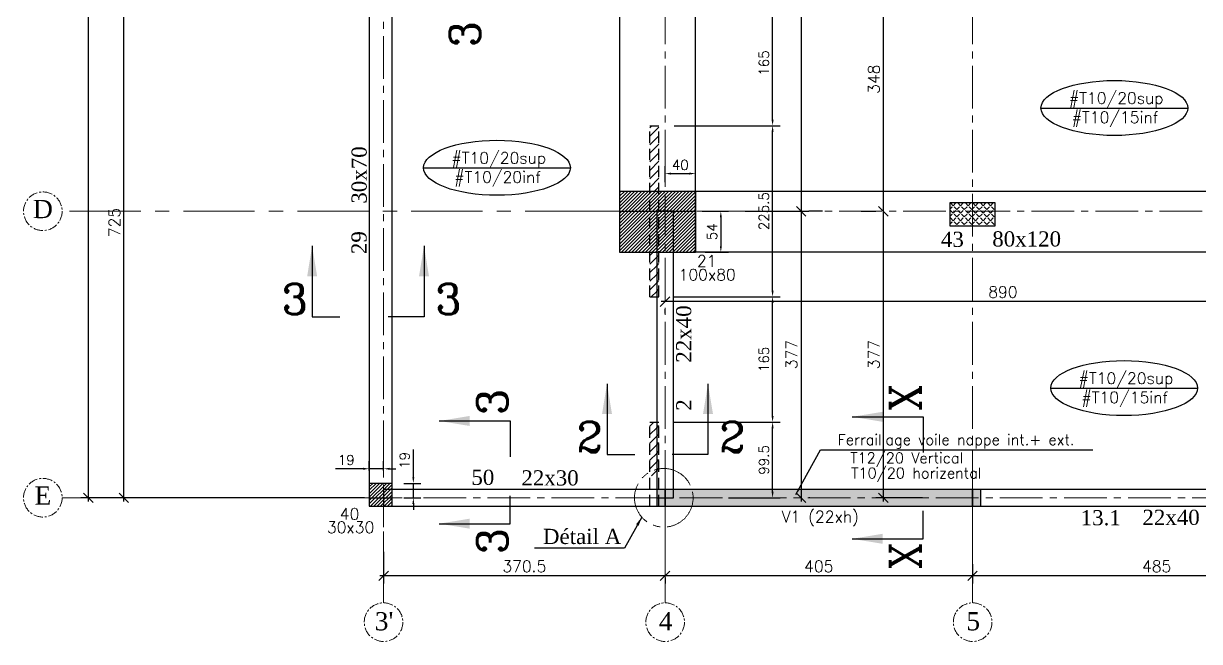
# Model space of a CAD drawing. Header units: millimetres. Extents: x -12479 to 5276, y -30 to 40263.
# Drawn here: x -5581 to -4032, y 31679 to 32492 of the extents above; entities that cross this region are included whole.
import ezdxf
from ezdxf.enums import TextEntityAlignment as Align

# ---------------------------------------------------------------- set-up
doc = ezdxf.new("R2010")
doc.units = ezdxf.units.MM
for name, pattern in [('AXES', [2, 1.25, -0.25, 0.25, -0.25]), ('AXES2', [1.125, 0.75, -0.125, 0.125, -0.125]), ('DASHED', [0.75, 0.5, -0.25])]:
    doc.linetypes.add(name, pattern=pattern)
for name, color, linetype in [('AXE REP7RE', 4, 'AXES'), ('AXES', 1, 'AXES2'), ('COFFRAGE', 2, 'Continuous'), ('COTATION', 1, 'Continuous'), ('DESIGNA ACIERS', 3, 'Continuous'), ('HACH', 1, 'Continuous'), ('HACHPOT', 2, 'Continuous'), ('POTEAU', 2, 'Continuous'), ('POTNAIS', 1, 'Continuous'), ('titre poteaux', 3, 'Continuous'), ('Titre poutre', 3, 'Continuous'), ('voile', 2, 'Continuous')]:
    doc.layers.add(name, color=color, linetype=linetype)
doc.layers.add('COTATIONS', color=1, linetype='Continuous', lineweight=25)
doc.styles.add('ROMANCSABA', font='romanc.shx')
doc.styles.add('ROMANTICSABA', font='romantic.ttf')
doc.styles.add('STANDSABA', font='romans.shx')
doc.dimstyles.new('COUPE', dxfattribs={"dimtxt": 13, "dimasz": 12, "dimexe": 5, "dimexo": 10, "dimgap": 1, "dimtad": 1, "dimdec": 1, "dimlfac": 0.4, "dimdsep": 46, "dimtxsty": 'STANDSABA', "dimcen": 2.5, "dimdle": 5, "dimclrd": 1, "dimclre": 1, "dimclrt": 3, "dimadec": 0, "dimazin": 0, "dimtfac": 1, "dimtdec": 1, "dimtmove": 0, "dimatfit": 3, "dimfxl": 0, "dimtvp": 1, "dimtolj": 1, "dimtzin": 0, "dimarcsym": 0})
doc.dimstyles.new('DETAIL', dxfattribs={"dimtxt": 15, "dimasz": 40, "dimexe": 10, "dimexo": 10, "dimgap": 10, "dimtad": 1, "dimdec": 4, "dimdsep": 46, "dimtxsty": 'STANDSABA', "dimcen": 2.5, "dimdle": 5, "dimclrd": 1, "dimclre": 1, "dimclrt": 3, "dimadec": 0, "dimazin": 0, "dimtfac": 1, "dimtdec": 4, "dimtmove": 0, "dimatfit": 3, "dimfxl": 0, "dimtvp": 1, "dimtolj": 1, "dimtzin": 0, "dimarcsym": 0})
doc.dimstyles.new('GENERALE', dxfattribs={"dimtxt": 15, "dimasz": 12.5, "dimexe": 10, "dimexo": 50, "dimgap": 5, "dimtad": 1, "dimdec": 1, "dimrnd": 0.5, "dimdsep": 46, "dimtxsty": 'ROMANCSABA', "dimblk1": 'OBLIQUE', "dimblk2": 'OBLIQUE', "dimsah": 1, "dimcen": 2.5, "dimdle": 5, "dimclrd": 1, "dimclre": 1, "dimclrt": 3, "dimadec": 0, "dimazin": 0, "dimtfac": 1, "dimtdec": 1, "dimtmove": 0, "dimatfit": 3, "dimldrblk": 'OBLIQUE', "dimfxl": 0, "dimtvp": 1, "dimtolj": 1, "dimtzin": 0, "dimarcsym": 0})
doc.dimstyles.new('POTEAUX', dxfattribs={"dimtxt": 13, "dimasz": 8, "dimexe": 10, "dimexo": 20, "dimgap": 5, "dimtad": 1, "dimdec": 1, "dimrnd": 0.5, "dimdsep": 46, "dimtxsty": 'STANDSABA', "dimcen": 2.5, "dimdle": 5, "dimclrd": 1, "dimclre": 1, "dimclrt": 3, "dimadec": 0, "dimazin": 0, "dimtfac": 1, "dimtdec": 1, "dimtmove": 0, "dimatfit": 3, "dimfxl": 0, "dimtvp": 1, "dimtolj": 1, "dimtzin": 0, "dimarcsym": 0})
pattern_1 = [(45, (10, 0), (-2.24506403, 2.24506403), [])]

# ---------------------------------------------------------------- blocks, each defined once
blk = doc.blocks.new('_Oblique')
at = {"color": 0, "linetype": 'ByBlock', "lineweight": -2}
blk.add_line((-0.5, -0.5), (0.5, 0.5), dxfattribs=at)
blk = doc.blocks.new('*D24')
at = {"layer": 'COTATIONS', "color": 1, "linetype": 'ByBlock', "lineweight": -2}
for p, q in [((-3845.7, 31785.6), (-3845.7, 31755.2)), ((-4330.7, 31780.5), (-4330.7, 31755.2)), ((-3840.7, 31765.2), (-4335.7, 31765.2))]:
    blk.add_line(p, q, dxfattribs=at)
at = {"layer": 'Defpoints', "color": 0, "linetype": 'ByBlock'}
for p in [(-4330.7, 31830.5, 0), (-3845.7, 31835.6, 0.4), (-4330.7, 31765.2)]:
    blk.add_point(p, dxfattribs=at)
at = {"layer": 'COTATIONS', "color": 1, "linetype": 'ByBlock', "lineweight": -2, "xscale": 12.5, "yscale": 12.5, "zscale": 12.5, "rotation": 180}
blk.add_blockref('_Oblique', (-4330.7, 31765.2), dxfattribs=at)
at = {"layer": 'COTATIONS', "color": 1, "linetype": 'ByBlock', "lineweight": -2, "xscale": 12.5, "yscale": 12.5, "zscale": 12.5}
blk.add_blockref('_Oblique', (-3845.7, 31765.2), dxfattribs=at)
at = {"layer": 'COTATIONS', "color": 3, "linetype": 'ByBlock', "insert": (-4088.2, 31777.7), "char_height": 15, "attachment_point": 5, "style": 'ROMANCSABA'}
blk.add_mtext('\\A1;485', dxfattribs=at)
blk = doc.blocks.new('*D25')
at = {"layer": 'COTATIONS', "color": 1, "linetype": 'ByBlock', "lineweight": -2}
for p, q in [((-4330.7, 31780.5), (-4330.7, 31755.2)), ((-4325.7, 31765.2), (-4740.7, 31765.2)), ((-4735.7, 31763.2), (-4735.7, 31755.2))]:
    blk.add_line(p, q, dxfattribs=at)
at = {"layer": 'Defpoints', "color": 0, "linetype": 'ByBlock'}
for p in [(-4330.7, 31830.5, 0), (-4735.7, 31813.2, 0.4), (-4735.7, 31765.2)]:
    blk.add_point(p, dxfattribs=at)
at = {"layer": 'COTATIONS', "color": 1, "linetype": 'ByBlock', "lineweight": -2, "xscale": 12.5, "yscale": 12.5, "zscale": 12.5, "rotation": 180}
blk.add_blockref('_Oblique', (-4735.7, 31765.2), dxfattribs=at)
at = {"layer": 'COTATIONS', "color": 1, "linetype": 'ByBlock', "lineweight": -2, "xscale": 12.5, "yscale": 12.5, "zscale": 12.5}
blk.add_blockref('_Oblique', (-4330.7, 31765.2), dxfattribs=at)
at = {"layer": 'COTATIONS', "color": 3, "linetype": 'ByBlock', "insert": (-4533.2, 31777.7), "char_height": 15, "attachment_point": 5, "style": 'ROMANCSABA'}
blk.add_mtext('\\A1;405', dxfattribs=at)
blk = doc.blocks.new('*D26')
at = {"layer": 'COTATIONS', "color": 1, "linetype": 'ByBlock', "lineweight": -2}
for p, q in [((-5106.3, 31796.8), (-5106.3, 31755.2)), ((-4730.7, 31765.2), (-5111.3, 31765.2)), ((-4735.7, 31763.2), (-4735.7, 31755.2))]:
    blk.add_line(p, q, dxfattribs=at)
at = {"layer": 'Defpoints', "color": 0, "linetype": 'ByBlock'}
for p in [(-5106.3, 31846.8), (-4735.7, 31813.2, 0.4), (-5106.3, 31765.2)]:
    blk.add_point(p, dxfattribs=at)
at = {"layer": 'COTATIONS', "color": 1, "linetype": 'ByBlock', "lineweight": -2, "xscale": 12.5, "yscale": 12.5, "zscale": 12.5, "rotation": 180}
blk.add_blockref('_Oblique', (-5106.3, 31765.2), dxfattribs=at)
at = {"layer": 'COTATIONS', "color": 1, "linetype": 'ByBlock', "lineweight": -2, "xscale": 12.5, "yscale": 12.5, "zscale": 12.5}
blk.add_blockref('_Oblique', (-4735.7, 31765.2), dxfattribs=at)
at = {"layer": 'COTATIONS', "color": 3, "linetype": 'ByBlock', "insert": (-4921, 31777.7), "char_height": 15, "attachment_point": 5, "style": 'ROMANCSABA'}
blk.add_mtext('\\A1;370.5', dxfattribs=at)
blk = doc.blocks.new('*D56')
at = {"layer": 'COTATIONS', "color": 1, "linetype": 'ByBlock', "lineweight": -2}
for p, q in [((-3840.7, 32126.3), (-4740.7, 32126.3)), ((-3845.7, 32123.9), (-3845.7, 32116.3)), ((-4735.7, 32110.7), (-4735.7, 32116.3))]:
    blk.add_line(p, q, dxfattribs=at)
at = {"layer": 'Defpoints', "color": 0, "linetype": 'ByBlock'}
for p in [(-3845.7, 32173.9, 0.2), (-4735.7, 32160.7, -0.1), (-4735.7, 32126.3)]:
    blk.add_point(p, dxfattribs=at)
at = {"layer": 'COTATIONS', "color": 1, "linetype": 'ByBlock', "lineweight": -2, "xscale": 12.5, "yscale": 12.5, "zscale": 12.5, "rotation": 180}
blk.add_blockref('_Oblique', (-4735.7, 32126.3), dxfattribs=at)
at = {"layer": 'COTATIONS', "color": 1, "linetype": 'ByBlock', "lineweight": -2, "xscale": 12.5, "yscale": 12.5, "zscale": 12.5}
blk.add_blockref('_Oblique', (-3845.7, 32126.3), dxfattribs=at)
at = {"layer": 'COTATIONS', "color": 3, "linetype": 'ByBlock', "insert": (-4290.7, 32138.8), "char_height": 15, "attachment_point": 5, "style": 'ROMANCSABA'}
blk.add_mtext('\\A1;890', dxfattribs=at)
blk = doc.blocks.new('*D74')
at = {"layer": 'COTATIONS', "color": 1, "linetype": 'ByBlock', "lineweight": -2}
for p, q in [((-4448.1, 31862.9), (-4448.1, 32250.2)), ((-4477.2, 32245.2), (-4458.1, 32245.2)), ((-4396.5, 31867.9), (-4458.1, 31867.9))]:
    blk.add_line(p, q, dxfattribs=at)
at = {"layer": 'Defpoints', "color": 0, "linetype": 'ByBlock'}
for p in [(-4448.1, 32245.2), (-4427.2, 32245.2, 0.4), (-4346.5, 31867.9)]:
    blk.add_point(p, dxfattribs=at)
at = {"layer": 'COTATIONS', "color": 1, "linetype": 'ByBlock', "lineweight": -2, "xscale": 12.5, "yscale": 12.5, "zscale": 12.5}
for p, rotation in [((-4448.1, 32245.2), 90), ((-4448.1, 31867.9), 270)]:
    blk.add_blockref('_Oblique', p, dxfattribs=dict(at, rotation=rotation))
at = {"layer": 'COTATIONS', "color": 3, "linetype": 'ByBlock', "insert": (-4460.6, 32056.6), "char_height": 15, "attachment_point": 5, "rotation": 90, "style": 'ROMANCSABA'}
blk.add_mtext('\\A1;377', dxfattribs=at)
blk = doc.blocks.new('*D75')
at = {"layer": 'COTATIONS', "color": 1, "linetype": 'ByBlock', "lineweight": -2}
for p, q in [((-4422.7, 32592.9), (-4458.1, 32592.9)), ((-4448.1, 32240.2), (-4448.1, 32597.9)), ((-4477.2, 32245.2), (-4458.1, 32245.2))]:
    blk.add_line(p, q, dxfattribs=at)
at = {"layer": 'Defpoints', "color": 0, "linetype": 'ByBlock'}
for p in [(-4448.1, 32592.9), (-4372.7, 32592.9), (-4427.2, 32245.2, 0.4)]:
    blk.add_point(p, dxfattribs=at)
at = {"layer": 'COTATIONS', "color": 1, "linetype": 'ByBlock', "lineweight": -2, "xscale": 12.5, "yscale": 12.5, "zscale": 12.5}
for p, rotation in [((-4448.1, 32592.9), 90), ((-4448.1, 32245.2), 270)]:
    blk.add_blockref('_Oblique', p, dxfattribs=dict(at, rotation=rotation))
at = {"layer": 'COTATIONS', "color": 3, "linetype": 'ByBlock', "insert": (-4460.6, 32419.1), "char_height": 15, "attachment_point": 5, "rotation": 90, "style": 'ROMANCSABA'}
blk.add_mtext('\\A1;348', dxfattribs=at)
blk = doc.blocks.new('*D81')
at = {"layer": 'COTATIONS', "color": 1, "linetype": 'ByBlock', "lineweight": -2}
for p, q in [((-4557.8, 32995.7), (-4546.5, 32995.7)), ((-4556.5, 33000.7), (-4556.5, 32240.2)), ((-4630.1, 32245.2), (-4546.5, 32245.2))]:
    blk.add_line(p, q, dxfattribs=at)
at = {"layer": 'Defpoints', "color": 0, "linetype": 'ByBlock'}
for p in [(-4607.8, 32995.7, 0.4), (-4680.1, 32245.2, 0.4), (-4556.5, 32245.2)]:
    blk.add_point(p, dxfattribs=at)
at = {"layer": 'COTATIONS', "color": 1, "linetype": 'ByBlock', "lineweight": -2, "xscale": 12.5, "yscale": 12.5, "zscale": 12.5}
for p, rotation in [((-4556.5, 32995.7), 90), ((-4556.5, 32245.2), 270)]:
    blk.add_blockref('_Oblique', p, dxfattribs=dict(at, rotation=rotation))
at = {"layer": 'COTATIONS', "color": 3, "linetype": 'ByBlock', "insert": (-4569, 32620.4), "char_height": 15, "attachment_point": 5, "rotation": 90, "style": 'ROMANCSABA'}
blk.add_mtext('\\A1;750.5', dxfattribs=at)
blk = doc.blocks.new('*D82')
at = {"layer": 'COTATIONS', "color": 1, "linetype": 'ByBlock', "lineweight": -2}
for p, q in [((-4556.5, 32250.2), (-4556.5, 31862.9)), ((-4528.1, 32245.2), (-4546.5, 32245.2)), ((-4544.8, 31867.9), (-4546.5, 31867.9))]:
    blk.add_line(p, q, dxfattribs=at)
at = {"layer": 'Defpoints', "color": 0, "linetype": 'ByBlock'}
for p in [(-4578.1, 32245.2, 0.4), (-4594.8, 31867.9), (-4556.5, 31867.9)]:
    blk.add_point(p, dxfattribs=at)
at = {"layer": 'COTATIONS', "color": 1, "linetype": 'ByBlock', "lineweight": -2, "xscale": 12.5, "yscale": 12.5, "zscale": 12.5}
for p, rotation in [((-4556.5, 32245.2), 90), ((-4556.5, 31867.9), 270)]:
    blk.add_blockref('_Oblique', p, dxfattribs=dict(at, rotation=rotation))
at = {"layer": 'COTATIONS', "color": 3, "linetype": 'ByBlock', "insert": (-4569, 32056.6), "char_height": 15, "attachment_point": 5, "rotation": 90, "style": 'ROMANCSABA'}
blk.add_mtext('\\A1;377', dxfattribs=at)
blk = doc.blocks.new('*D83')
at = {"layer": 'COTATIONS', "color": 1, "linetype": 'ByBlock', "lineweight": -2}
for p, q in [((-5175.3, 32592.9), (-5458.5, 32592.9)), ((-5448.5, 31862.9), (-5448.5, 32597.9)), ((-5131.4, 31867.9), (-5458.5, 31867.9))]:
    blk.add_line(p, q, dxfattribs=at)
at = {"layer": 'Defpoints', "color": 0, "linetype": 'ByBlock'}
for p in [(-5448.5, 32592.9), (-5125.3, 32592.9), (-5081.4, 31867.9)]:
    blk.add_point(p, dxfattribs=at)
at = {"layer": 'COTATIONS', "color": 1, "linetype": 'ByBlock', "lineweight": -2, "xscale": 12.5, "yscale": 12.5, "zscale": 12.5}
for p, rotation in [((-5448.5, 32592.9), 90), ((-5448.5, 31867.9), 270)]:
    blk.add_blockref('_Oblique', p, dxfattribs=dict(at, rotation=rotation))
at = {"layer": 'COTATIONS', "color": 3, "linetype": 'ByBlock', "insert": (-5461, 32230.4), "char_height": 15, "attachment_point": 5, "rotation": 90, "style": 'ROMANCSABA'}
blk.add_mtext('\\A1;725', dxfattribs=at)
blk = doc.blocks.new('*D86')
at = {"layer": 'COTATIONS', "color": 1, "linetype": 'ByBlock', "lineweight": -2}
for p, q in [((-5445.8, 33372.9), (-5505.3, 33372.9)), ((-5495.3, 33377.9), (-5495.3, 31862.9)), ((-5188.3, 31867.9), (-5505.3, 31867.9))]:
    blk.add_line(p, q, dxfattribs=at)
at = {"layer": 'Defpoints', "color": 0, "linetype": 'ByBlock'}
for p in [(-5395.8, 33372.9), (-5495.3, 31867.9), (-5138.3, 31867.9)]:
    blk.add_point(p, dxfattribs=at)
at = {"layer": 'COTATIONS', "color": 1, "linetype": 'ByBlock', "lineweight": -2, "xscale": 12.5, "yscale": 12.5, "zscale": 12.5}
for p, rotation in [((-5495.3, 33372.9), 90), ((-5495.3, 31867.9), 270)]:
    blk.add_blockref('_Oblique', p, dxfattribs=dict(at, rotation=rotation))
at = {"layer": 'COTATIONS', "color": 3, "linetype": 'ByBlock', "insert": (-5507.8, 32620.4), "char_height": 15, "attachment_point": 5, "rotation": 90, "style": 'ROMANCSABA'}
blk.add_mtext('\\A1;1505', dxfattribs=at)
blk = doc.blocks.new('*D146')
at = {"layer": 'COTATIONS', "color": 1, "linetype": 'ByBlock', "lineweight": -2}
for p, q in [((-4723.7, 31967.6), (-4584, 31967.6)), ((-4594, 31875.9), (-4594, 31959.6)), ((-4652.1, 31867.9), (-4584, 31867.9))]:
    blk.add_line(p, q, dxfattribs=at)
at = {"layer": 'COTATIONS', "color": 1, "linetype": 'ByBlock'}
for points in [[(-4595.4, 31959.6), (-4592.7, 31959.6), (-4594, 31967.6)], [(-4595.4, 31875.9), (-4592.7, 31875.9), (-4594, 31867.9)]]:
    blk.add_solid(points, dxfattribs=at)
at = {"layer": 'Defpoints', "color": 0, "linetype": 'ByBlock'}
for p in [(-4743.7, 31967.6), (-4594, 31967.6), (-4672.1, 31867.9)]:
    blk.add_point(p, dxfattribs=at)
at = {"layer": 'COTATIONS', "color": 3, "linetype": 'ByBlock', "insert": (-4605.5, 31917.8), "char_height": 13, "attachment_point": 5, "rotation": 90, "style": 'STANDSABA'}
blk.add_mtext('\\A1;99.5', dxfattribs=at)
blk = doc.blocks.new('*D147')
at = {"layer": 'COTATIONS', "color": 1, "linetype": 'ByBlock', "lineweight": -2}
for p, q in [((-4723.7, 32132.6), (-4584, 32132.6)), ((-4594, 31975.6), (-4594, 32124.6)), ((-4723.7, 31967.6), (-4584, 31967.6))]:
    blk.add_line(p, q, dxfattribs=at)
at = {"layer": 'COTATIONS', "color": 1, "linetype": 'ByBlock'}
for points in [[(-4595.4, 32124.6), (-4592.7, 32124.6), (-4594, 32132.6)], [(-4595.4, 31975.6), (-4592.7, 31975.6), (-4594, 31967.6)]]:
    blk.add_solid(points, dxfattribs=at)
at = {"layer": 'Defpoints', "color": 0, "linetype": 'ByBlock'}
for p in [(-4743.7, 32132.6), (-4594, 32132.6), (-4743.7, 31967.6)]:
    blk.add_point(p, dxfattribs=at)
at = {"layer": 'COTATIONS', "color": 3, "linetype": 'ByBlock', "insert": (-4605.5, 32050.1), "char_height": 13, "attachment_point": 5, "rotation": 90, "style": 'STANDSABA'}
blk.add_mtext('\\A1;165', dxfattribs=at)
blk = doc.blocks.new('*D148')
at = {"layer": 'COTATIONS', "color": 1, "linetype": 'ByBlock', "lineweight": -2}
for p, q in [((-4723.7, 32357.9), (-4584, 32357.9)), ((-4594, 32140.6), (-4594, 32349.9)), ((-4723.7, 32132.6), (-4584, 32132.6))]:
    blk.add_line(p, q, dxfattribs=at)
at = {"layer": 'COTATIONS', "color": 1, "linetype": 'ByBlock'}
for points in [[(-4595.4, 32349.9), (-4592.7, 32349.9), (-4594, 32357.9)], [(-4595.4, 32140.6), (-4592.7, 32140.6), (-4594, 32132.6)]]:
    blk.add_solid(points, dxfattribs=at)
at = {"layer": 'Defpoints', "color": 0, "linetype": 'ByBlock'}
for p in [(-4743.7, 32357.9), (-4594, 32357.9), (-4743.7, 32132.6)]:
    blk.add_point(p, dxfattribs=at)
at = {"layer": 'COTATIONS', "color": 3, "linetype": 'ByBlock', "insert": (-4605.5, 32245.3), "char_height": 13, "attachment_point": 5, "rotation": 90, "style": 'STANDSABA'}
blk.add_mtext('\\A1;225.5', dxfattribs=at)
blk = doc.blocks.new('*D149')
at = {"layer": 'COTATIONS', "color": 1, "linetype": 'ByBlock', "lineweight": -2}
for p, q in [((-4726.3, 32522.9), (-4584, 32522.9)), ((-4594, 32365.9), (-4594, 32514.9)), ((-4723.7, 32357.9), (-4584, 32357.9))]:
    blk.add_line(p, q, dxfattribs=at)
at = {"layer": 'COTATIONS', "color": 1, "linetype": 'ByBlock'}
for points in [[(-4595.4, 32514.9), (-4592.7, 32514.9), (-4594, 32522.9)], [(-4595.4, 32365.9), (-4592.7, 32365.9), (-4594, 32357.9)]]:
    blk.add_solid(points, dxfattribs=at)
at = {"layer": 'Defpoints', "color": 0, "linetype": 'ByBlock'}
for p in [(-4746.3, 32522.9), (-4594, 32522.9), (-4743.7, 32357.9)]:
    blk.add_point(p, dxfattribs=at)
at = {"layer": 'COTATIONS', "color": 3, "linetype": 'ByBlock', "insert": (-4605.5, 32440.4), "char_height": 13, "attachment_point": 5, "rotation": 90, "style": 'STANDSABA'}
blk.add_mtext('\\A1;165', dxfattribs=at)
blk = doc.blocks.new('*D176')
at = {"layer": 'COTATIONS', "color": 1, "linetype": 'ByBlock', "lineweight": -2}
for p, q in [((-4735.7, 32283.5), (-4735.7, 32304.8)), ((-4727.7, 32294.8), (-4703.6, 32294.8)), ((-4695.6, 32283.5), (-4695.6, 32304.8))]:
    blk.add_line(p, q, dxfattribs=at)
at = {"layer": 'COTATIONS', "color": 1, "linetype": 'ByBlock'}
for points in [[(-4727.7, 32296.2), (-4727.7, 32293.5), (-4735.7, 32294.8)], [(-4703.6, 32296.2), (-4703.6, 32293.5), (-4695.6, 32294.8)]]:
    blk.add_solid(points, dxfattribs=at)
at = {"layer": 'Defpoints', "color": 0, "linetype": 'ByBlock'}
for p in [(-4695.6, 32294.8), (-4735.7, 32263.5, -0.2), (-4695.6, 32263.5)]:
    blk.add_point(p, dxfattribs=at)
at = {"layer": 'COTATIONS', "color": 3, "linetype": 'ByBlock', "insert": (-4715.6, 32306.3), "char_height": 13, "attachment_point": 5, "style": 'STANDSABA'}
blk.add_mtext('\\A1;40', dxfattribs=at)
blk = doc.blocks.new('*D177')
at = {"layer": 'COTATIONS', "color": 1, "linetype": 'ByBlock', "lineweight": -2}
for p, q in [((-4686.9, 32245.2), (-4652.2, 32245.2)), ((-4662.2, 32237.2), (-4662.2, 32199.2)), ((-4682.9, 32191.2), (-4652.2, 32191.2))]:
    blk.add_line(p, q, dxfattribs=at)
at = {"layer": 'COTATIONS', "color": 1, "linetype": 'ByBlock'}
for points in [[(-4663.5, 32237.2), (-4660.9, 32237.2), (-4662.2, 32245.2)], [(-4663.5, 32199.2), (-4660.9, 32199.2), (-4662.2, 32191.2)]]:
    blk.add_solid(points, dxfattribs=at)
at = {"layer": 'Defpoints', "color": 0, "linetype": 'ByBlock'}
for p in [(-4706.9, 32245.2, 0.4), (-4702.9, 32191.2, 0.4), (-4662.2, 32191.2)]:
    blk.add_point(p, dxfattribs=at)
at = {"layer": 'COTATIONS', "color": 3, "linetype": 'ByBlock', "insert": (-4673.7, 32218.2), "char_height": 13, "attachment_point": 5, "rotation": 90, "style": 'STANDSABA'}
blk.add_mtext('\\A1;54', dxfattribs=at)
blk = doc.blocks.new('*D192')
at = {"layer": 'COTATIONS', "color": 1, "linetype": 'ByBlock', "lineweight": -2}
for p, q in [((-5125.3, 31904), (-5125.3, 31916.2)), ((-5106.3, 31904), (-5106.3, 31916.2)), ((-5133.3, 31906.2), (-5169.9, 31906.2)), ((-5106.3, 31906.2), (-5125.3, 31906.2)), ((-5098.3, 31906.2), (-5090.3, 31906.2))]:
    blk.add_line(p, q, dxfattribs=at)
at = {"layer": 'COTATIONS', "color": 1, "linetype": 'ByBlock'}
for points in [[(-5133.3, 31907.5), (-5133.3, 31904.8), (-5125.3, 31906.2)], [(-5098.3, 31907.5), (-5098.3, 31904.8), (-5106.3, 31906.2)]]:
    blk.add_solid(points, dxfattribs=at)
at = {"layer": 'Defpoints', "color": 0, "linetype": 'ByBlock'}
for p in [(-5125.3, 31906.2), (-5125.3, 31884), (-5106.3, 31884)]:
    blk.add_point(p, dxfattribs=at)
at = {"layer": 'COTATIONS', "color": 3, "linetype": 'ByBlock', "insert": (-5155.6, 31917.7), "char_height": 13, "attachment_point": 5, "style": 'STANDSABA'}
blk.add_mtext('\\A1;19', dxfattribs=at)
blk = doc.blocks.new('*D193')
at = {"layer": 'COTATIONS', "color": 1, "linetype": 'ByBlock', "lineweight": -2}
for p, q in [((-5067.2, 31894.9), (-5067.2, 31931.5)), ((-5079.8, 31886.9), (-5057.2, 31886.9)), ((-5067.2, 31867.9), (-5067.2, 31886.9)), ((-5079.8, 31867.9), (-5057.2, 31867.9)), ((-5067.2, 31859.9), (-5067.2, 31851.9))]:
    blk.add_line(p, q, dxfattribs=at)
at = {"layer": 'COTATIONS', "color": 1, "linetype": 'ByBlock'}
for points in [[(-5068.5, 31894.9), (-5065.9, 31894.9), (-5067.2, 31886.9)], [(-5068.5, 31859.9), (-5065.9, 31859.9), (-5067.2, 31867.9)]]:
    blk.add_solid(points, dxfattribs=at)
at = {"layer": 'Defpoints', "color": 0, "linetype": 'ByBlock'}
for p in [(-5099.8, 31886.9), (-5067.2, 31886.9), (-5099.8, 31867.9)]:
    blk.add_point(p, dxfattribs=at)
at = {"layer": 'COTATIONS', "color": 3, "linetype": 'ByBlock', "insert": (-5078.7, 31917.2), "char_height": 13, "attachment_point": 5, "rotation": 90, "style": 'STANDSABA'}
blk.add_mtext('\\A1;19', dxfattribs=at)

msp = doc.modelspace()

# ---------------------------------------------------------------- hatches: boundary and pattern name
at = {"layer": 'HACH', "linetype": 'ByBlock'}
h = msp.add_hatch(dxfattribs=at)
h.set_pattern_fill('ANSI31', color=256, scale=2.5)
h.paths.add_polyline_path([(-4743.68, 32357.94), (-4755.68, 32357.94), (-4755.68, 32271.19), (-4743.68, 32271.19)])
h = msp.add_hatch(dxfattribs=at)
h.set_pattern_fill('ANGLE', color=256, angle=45)
h.set_pattern_definition([(45, (0, 0), (-4.9391409, 4.9391409), [5.08, -1.905]), (135, (0, 0), (-4.9391409, -4.9391409), [5.08, -1.905])])
h.paths.add_polyline_path([(-4300.68, 32226.19), (-4300.68, 32256.19), (-4360.68, 32256.19), (-4360.68, 32226.19)])
h = msp.add_hatch(dxfattribs=at)
h.set_pattern_fill('ANSI31', color=256, scale=2.5)
h.paths.add_polyline_path([(-4746.68, 32191.19), (-4755.68, 32191.19), (-4755.68, 32132.57), (-4746.68, 32132.57)])
h = msp.add_hatch(dxfattribs=at)
h.set_pattern_fill('ANSI31', color=256, scale=2.5)
h.paths.add_polyline_path([(-4743.68, 32191.19), (-4746.68, 32191.19), (-4746.68, 32132.57), (-4743.68, 32132.57)])
h = msp.add_hatch(dxfattribs=at)
h.set_pattern_fill('ANSI31', color=256, scale=2.5)
h.paths.add_polyline_path([(-4746.68, 31967.57), (-4755.68, 31967.57), (-4755.68, 31896.94), (-4746.68, 31896.94)])
h = msp.add_hatch(dxfattribs=at)
h.set_pattern_fill('ANSI31', color=256, scale=2.5)
h.paths.add_polyline_path([(-4743.68, 31967.57), (-4746.68, 31967.57), (-4746.68, 31896.94), (-4743.68, 31896.94)])
h = msp.add_hatch(color=252, dxfattribs=at)
h.dxf.hatch_style = 1
h.paths.add_polyline_path([(-4746.68, 31856.94), (-4319.68, 31856.94), (-4319.68, 31878.94), (-4746.68, 31878.94)])
at = {"layer": 'HACHPOT', "linetype": 'ByBlock'}
h = msp.add_hatch(dxfattribs=at)
h.set_pattern_fill('ANSI31', color=256)
h.set_pattern_definition(pattern_1)
h.paths.add_polyline_path([(-4695.56, 32191.19), (-4695.56, 32271.19), (-4795.56, 32271.19), (-4795.56, 32191.19)])
h = msp.add_hatch(dxfattribs=at)
h.set_pattern_fill('ANSI31', color=256)
h.set_pattern_definition(pattern_1)
h.paths.add_polyline_path([(-4695.56, 32191.19), (-4695.56, 32271.19), (-4795.56, 32271.19), (-4795.56, 32191.19)])
h = msp.add_hatch(dxfattribs=at)
h.set_pattern_fill('ANSI31', color=256)
h.paths.add_polyline_path([(-5095.3, 31856.94), (-5095.3, 31886.94), (-5125.3, 31886.94), (-5125.3, 31856.94)])
h = msp.add_hatch(dxfattribs=at)
h.set_pattern_fill('ANSI31', color=256)
h.paths.add_polyline_path([(-5095.3, 31856.94), (-5095.3, 31886.94), (-5125.3, 31886.94), (-5125.3, 31856.94)])

# ---------------------------------------------------------------- linework, layer by layer
at = {"layer": 'AXE REP7RE', "lineweight": 0, "ltscale": 75}
for p, q in [((-4826.21, 32245.19), (-5529.78, 32245.19)), ((-5185.6, 31867.94), (-5529.78, 31867.94)), ((-5106.3, 31729.63), (-5106.3, 31856.94)), ((-4735.68, 31729.63), (-4735.68, 31856.94)), ((-4330.68, 31729.63), (-4330.68, 31856.94))]:
    msp.add_line(p, q, dxfattribs=at)
at = {"layer": 'AXE REP7RE', "lineweight": 0, "ltscale": 10}
for centre in [(-5555.22, 32245.27), (-5555.22, 31868.02), (-5106.44, 31704.2), (-4735.52, 31704.2), (-4330.52, 31704.2)]:
    msp.add_circle(centre, 25.43, dxfattribs=at)
at = {"layer": 'AXES', "lineweight": 0, "ltscale": 75}
for p, q in [((-4735.68, 31790.07), (-4735.68, 33452.28, -0.67)), ((-4330.68, 31790.07, 0), (-4330.68, 33452.28, -0.67)), ((-5106.3, 31829.09), (-5106.3, 32622.64)), ((-4843.81, 32245.19, 0.38), (-3792.4, 32245.19, 0.38)), ((-5138.33, 31867.94), (-2109.85, 31867.94))]:
    msp.add_line(p, q, dxfattribs=at)
msp.add_circle((-4737.33, 31867.94), 38.58, dxfattribs=at)
at = {"layer": 'COFFRAGE', "linetype": 'DASHED', "ltscale": 30}
for p, q in [((-4755.68, 32132.57), (-4755.68, 32357.94)), ((-4743.68, 32132.57), (-4743.68, 32357.94)), ((-4755.68, 31856.94), (-4755.68, 31967.57)), ((-4743.68, 31856.94), (-4743.68, 31967.57))]:
    msp.add_line(p, q, dxfattribs=at)
at = {"layer": 'COFFRAGE', "linetype": 'ByBlock'}
for p, q in [((-4755.68, 32357.94), (-4743.68, 32357.94)), ((-4755.68, 32132.57), (-4743.68, 32132.57)), ((-4755.68, 31967.57), (-4743.68, 31967.57)), ((-4755.68, 31856.94), (-4743.68, 31856.94))]:
    msp.add_line(p, q, dxfattribs=at)
at = {"layer": 'COFFRAGE'}
for p, q in [((-3845.68, 32271.19), (-4695.56, 32271.19)), ((-4695.56, 32271.19), (-4695.56, 32191.19)), ((-3845.68, 32191.19), (-4695.56, 32191.19))]:
    msp.add_line(p, q, dxfattribs=at)
at = {"layer": 'COFFRAGE', "elevation": 0.41}
msp.add_lwpolyline([(-4695.56, 32245.19), (-4695.56, 32995.69), (-4795.56, 32995.69), (-4795.56, 32245.19), (-4695.56, 32245.19)], close=True, dxfattribs=at)
at = {"layer": 'COFFRAGE'}
for points in [[(-5095.3, 31867.94), (-5095.3, 32592.94), (-5125.3, 32592.94), (-5125.3, 31867.94), (-5095.3, 31867.94)], [(-4724.68, 31867.94), (-4724.68, 32245.19), (-4746.68, 32245.19), (-4746.68, 31867.94), (-4724.68, 31867.94)], [(-5106.3, 31856.94), (-4735.68, 31856.94), (-4735.68, 31878.94), (-5106.3, 31878.94), (-5106.3, 31856.94)], [(-4735.68, 31856.94), (-4330.68, 31856.94), (-4330.68, 31878.94), (-4735.68, 31878.94), (-4735.68, 31856.94)], [(-4330.68, 31856.94), (-3845.68, 31856.94), (-3845.68, 31878.94), (-4330.68, 31878.94), (-4330.68, 31856.94)]]:
    msp.add_lwpolyline(points, close=True, dxfattribs=at)
at = {"layer": 'DESIGNA ACIERS', "color": 3}
for p, q in [((-4240.57, 32381.18), (-4047.18, 32381.18)), ((-5053.81, 32302.48), (-4860.43, 32302.48)), ((-4227.71, 32012.41), (-4034.33, 32012.41))]:
    msp.add_line(p, q, dxfattribs=at)
for centre in [(-4143.87, 32381.18), (-4957.12, 32302.48), (-4131.02, 32012.41)]:
    msp.add_ellipse(centre, major_axis=(-96.69, 0), ratio=0.3747251, dxfattribs=at)
at = {"layer": 'POTEAU', "elevation": 0.41}
msp.add_lwpolyline([(-4695.56, 32191.19), (-4695.56, 32271.19), (-4795.56, 32271.19), (-4795.56, 32191.19), (-4695.56, 32191.19)], close=True, dxfattribs=at)
at = {"layer": 'POTEAU'}
msp.add_lwpolyline([(-5095.3, 31856.94), (-5095.3, 31886.94), (-5125.3, 31886.94), (-5125.3, 31856.94), (-5095.3, 31856.94)], close=True, dxfattribs=at)
at = {"layer": 'POTNAIS'}
msp.add_lwpolyline([(-4300.68, 32226.19), (-4300.68, 32256.19), (-4360.68, 32256.19), (-4360.68, 32226.19), (-4300.68, 32226.19)], close=True, dxfattribs=at)
at = {"layer": 'voile', "linetype": 'ByBlock'}
msp.add_lwpolyline([(-4746.68, 31856.94), (-4319.68, 31856.94), (-4319.68, 31878.94), (-4746.68, 31878.94)], close=True, dxfattribs=at)

# ---------------------------------------------------------------- texts
at = {"layer": 'AXE REP7RE', "style": 'ROMANTICSABA'}
for s, p in [('D', (-5555.11, 32236.16)), ('E', (-5555.11, 31858.91)), ("3'", (-5105.76, 31693.42)), ('4', (-4734.83, 31693.42)), ('5', (-4329.83, 31693.42))]:
    msp.add_text(s, height=24, dxfattribs=at).set_placement(p, align=Align.CENTER)
at = {"layer": 'COFFRAGE', "color": 3, "style": 'ROMANCSABA'}
for s, p in [('3', (-4979.3, 32478.45)), ('3', (-4943.07, 31994.07)), ('X', (-4399.27, 31999.56)), ('3', (-4943.07, 31810.88)), ('X', (-4399.27, 31790.95))]:
    msp.add_text(s, height=40, rotation=90, dxfattribs=at).set_placement(p, align=Align.CENTER)
for s, p in [('3', (-5223.5, 32109.56)), ('3', (-5021.01, 32109.56)), ('2', (-4835.1, 31928.19)), ('2', (-4646.98, 31928.19))]:
    msp.add_text(s, height=40, dxfattribs=at).set_placement(p, align=Align.CENTER)
at = {"layer": 'DESIGNA ACIERS', "color": 3, "style": 'ROMANCSABA'}
for s, p in [('#T10/20sup', (-4141.41, 32401.68)), ('#T10/15inf', (-4142.83, 32376.41)), ('#T10/20sup', (-4954.65, 32322.99)), ('#T10/20inf', (-4956.08, 32297.71)), ('#T10/20sup', (-4128.55, 32032.92)), ('#T10/15inf', (-4129.98, 32007.65))]:
    msp.add_text(s, height=15, dxfattribs=at).set_placement(p, align=Align.TOP_CENTER)
at = {"layer": 'DESIGNA ACIERS'}
for s, height, style, p in [('Ferraillage voile nappe int.+ ext.', 14, 'STANDSABA', (-4352.44, 31937.42)), ('T12/20 Vertical', 14, 'STANDSABA', (-4417.35, 31913.44)), ('T10/20 horizental', 14, 'STANDSABA', (-4404.7, 31893.57)), ('Détail A', 20, 'ROMANTICSABA', (-4844.95, 31807.1))]:
    msp.add_text(s, height=height, dxfattribs=dict(at, style=style)).set_placement(p, align=Align.CENTER)
at = {"layer": 'titre poteaux', "style": 'ROMANCSABA'}
for s, p in [('21', (-4680.81, 32172.28, -0.83)), ('40', (-5151.15, 31839.22))]:
    msp.add_text(s, height=15, dxfattribs=at).set_placement(p, align=Align.CENTER)
for s, p in [('100x80', (-4680.19, 32169.07, -0.41)), ('V1 (22xh)', (-4531.09, 31850.61)), ('30x30', (-5149.82, 31836.52))]:
    msp.add_text(s, height=15, dxfattribs=at).set_placement(p, align=Align.TOP_CENTER)
at = {"layer": 'Titre poutre', "style": 'ROMANTICSABA'}
for s, rotation, p in [('30x70', 90, (-5128.63, 32292.98)), ('29', 90, (-5128.78, 32203.93)), ('22x40', 90, (-4701.15, 32083.59)), ('2', 90, (-4701.01, 31990.15)), ('50', 360, (-4975.69, 31884.9)), ('22x30', 360, (-4887.18, 31884.18))]:
    msp.add_text(s, height=20, rotation=rotation, dxfattribs=at).set_placement(p, align=Align.CENTER)
for s, p in [('43', (-4357.24, 32198.3)), ('80x120', (-4259.4, 32198.83)), ('13.1', (-4161.8, 31831.81)), ('22x40', (-4069.22, 31832.2))]:
    msp.add_text(s, height=20, dxfattribs=at).set_placement(p, align=Align.CENTER)

# ---------------------------------------------------------------- dimensions: what is measured, and where the dimension line sits
at = {"layer": 'COTATIONS', "linetype": 'ByBlock'}
for base, p1, p2, dimstyle, picture, middle in [((-5495.29, 31867.94), (-5395.81, 33372.94), (-5138.33, 31867.94), 'GENERALE', '*D86', (-5507.79, 32620.44)), ((-5448.48, 32592.94), (-5081.42, 31867.94), (-5125.3, 32592.94), 'GENERALE', '*D83', (-5460.98, 32230.44)), ((-4448.06675569, 32245.19169557), (-4346.49826959, 31867.94169557), (-4427.2492726, 32245.19169557, 0.3786082), 'GENERALE', '*D74', (-4460.56675569, 32056.56669557)), ((-4662.2, 32191.19), (-4706.85, 32245.19, 0.41), (-4702.93, 32191.19, 0.41), 'POTEAUX', '*D177', (-4673.7, 32218.19)), ((-4594.03, 31967.57), (-4672.09, 31867.94), (-4743.68, 31967.57), 'POTEAUX', '*D146', (-4605.53, 31917.75)), ((-5067.19, 31886.94), (-5099.78, 31867.94), (-5099.78, 31886.94), 'POTEAUX', '*D193', (-5078.69, 31917.23))]:
    dim = msp.add_linear_dim(base=base, p1=p1, p2=p2, angle=90, dimstyle=dimstyle, dxfattribs=at)
    dim.commit()
    dim.dimension.update_dxf_attribs({"geometry": picture, "text_midpoint": middle})
for base, p1, p2, dimstyle, picture, middle in [((-4556.47, 32245.19), (-4607.79, 32995.69, 0.41), (-4680.06, 32245.19, 0.38), 'GENERALE', '*D81', (-4568.97, 32620.44)), ((-4448.06675569, 32592.94169557), (-4427.2492726, 32245.19169557, 0.3786082), (-4372.71252835, 32592.94169557), 'GENERALE', '*D75', (-4460.56675569, 32419.06669557)), ((-4594.03, 32522.94), (-4743.68, 32357.94), (-4746.26, 32522.94), 'POTEAUX', '*D149', (-4605.53, 32440.44)), ((-4594.03, 32357.94), (-4743.68, 32132.57), (-4743.68, 32357.94), 'POTEAUX', '*D148', (-4605.53, 32245.25)), ((-4556.46871259, 31867.94169557), (-4578.09931752, 32245.19169557, 0.3786082), (-4594.78850621, 31867.94169557), 'GENERALE', '*D82', (-4568.96871259, 32056.56669557)), ((-4594.03, 32132.57), (-4743.68, 31967.57), (-4743.68, 32132.57), 'POTEAUX', '*D147', (-4605.53, 32050.07))]:
    dim = msp.add_linear_dim(base=base, p1=p1, p2=p2, angle=90, dimstyle=dimstyle, override={"dimtmove": 1}, dxfattribs=at)
    dim.commit()
    dim.dimension.update_dxf_attribs({"geometry": picture, "text_midpoint": middle})
for base, p1, p2, dimstyle, picture, middle in [((-4695.56, 32294.82), (-4735.68, 32263.52, -0.19), (-4695.56, 32263.52), 'POTEAUX', '*D176', (-4715.62, 32306.32)), ((-4735.68, 32126.31), (-3845.68, 32173.87, 0.22), (-4735.68, 32160.66, -0.15), 'GENERALE', '*D56', (-4290.68, 32138.81)), ((-5125.3, 31906.16), (-5106.3, 31883.96), (-5125.3, 31883.96), 'POTEAUX', '*D192', (-5155.58, 31917.66))]:
    dim = msp.add_linear_dim(base=base, p1=p1, p2=p2, dimstyle=dimstyle, dxfattribs=at)
    dim.commit()
    dim.dimension.update_dxf_attribs({"geometry": picture, "text_midpoint": middle})
for base, p1, p2, picture, middle in [((-5106.3, 31765.21), (-4735.68, 31813.22, 0.37), (-5106.3, 31846.83), '*D26', (-4920.99, 31777.71)), ((-4735.68, 31765.21), (-4330.68, 31830.45, -0.02), (-4735.68, 31813.22, 0.37), '*D25', (-4533.18, 31777.71)), ((-4330.68, 31765.21), (-3845.68, 31835.61, 0.36), (-4330.68, 31830.45, -0.02), '*D24', (-4088.18, 31777.71))]:
    dim = msp.add_linear_dim(base=base, p1=p1, p2=p2, dimstyle='GENERALE', override={"dimtmove": 1}, dxfattribs=at)
    dim.commit()
    dim.dimension.update_dxf_attribs({"geometry": picture, "text_midpoint": middle})

# ---------------------------------------------------------------- leaders
at = {"layer": 'COFFRAGE', "color": 1}
for points in [[(-5200.5, 32199.53), (-5200.5, 32106.15), (-5163.85, 32106.15)], [(-5053.16, 32199.53), (-5053.16, 32106.15), (-5100.3, 32106.15)], [(-4812.11, 32018.16), (-4812.11, 31924.78), (-4775.45, 31924.78)], [(-4679.12, 32018.16), (-4679.12, 31924.78), (-4726.26, 31924.78)], [(-5033.04, 31969.11), (-4939.66, 31969.11), (-4939.66, 31921.96)], [(-4489.24, 31974.59), (-4395.86, 31974.59), (-4395.86, 31927.45)], [(-5033.04, 31833.88), (-4939.66, 31833.88), (-4939.66, 31870.53)], [(-4489.24, 31813.94), (-4395.86, 31813.94), (-4395.86, 31850.6)]]:
    msp.add_leader(points, dimstyle='DETAIL', dxfattribs=at)
at = {"layer": 'COTATION'}
msp.add_leader([(-4563.4, 31872.22), (-4530.78, 31931.01), (-4172.38, 31931.01)], dimstyle='POTEAUX', override={"dimgap": 5, "dimtad": 0}, dxfattribs=at)
msp.add_leader([(-4766.33, 31842.49), (-4789.25, 31801.48), (-4907.64, 31801.48)], dimstyle='COUPE', dxfattribs=at)

doc.saveas('drawing.dxf')
